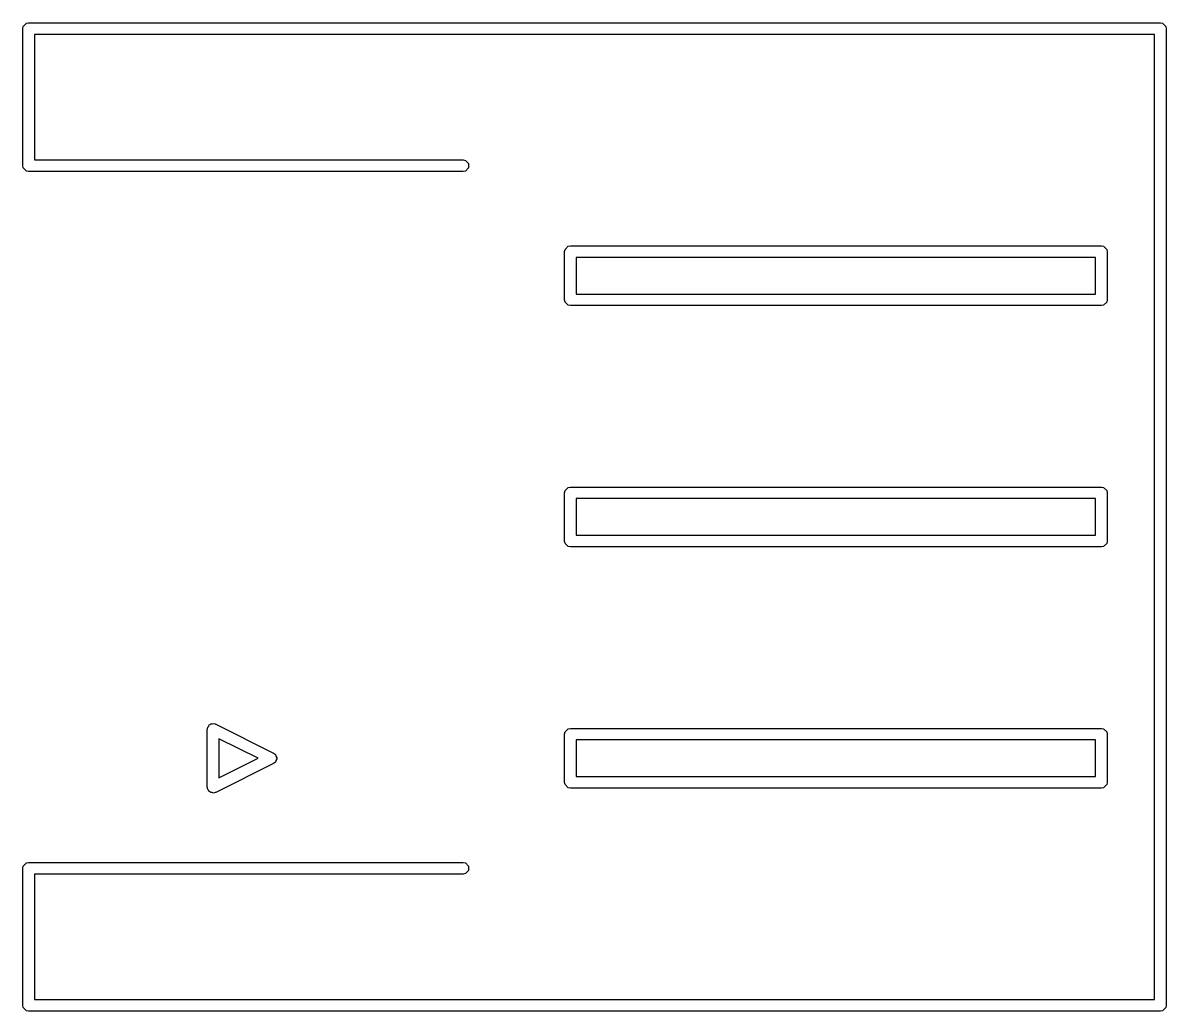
# Model space of a CAD drawing. Header units: inches. Extents: x 1.56 to 3.89, y -5.01 to -1.23.
# Drawn here: x 3.4283 to 3.8945, y -1.6976 to -1.2945 of the extents above; entities that cross this region are included whole.
import ezdxf

# ---------------------------------------------------------------- set-up
doc = ezdxf.new("R2010")
doc.units = ezdxf.units.IN
doc.header["$MEASUREMENT"] = 0
doc.layers.add('F.Silkscreen', color=41, linetype='CONTINUOUS', true_color=0xf2eda1)

msp = doc.modelspace()

# ---------------------------------------------------------------- linework, layer by layer
at = {"layer": 'F.Silkscreen', "linetype": 'CONTINUOUS'}
for p, q in [((3.42853, -1.29595), (3.4298, -1.29467)), ((3.4298, -1.29467), (3.43071, -1.29449)), ((3.43071, -1.29449), (3.89213, -1.29449)), ((3.89213, -1.29449), (3.89303, -1.29467)), ((3.89303, -1.29467), (3.89431, -1.29595)), ((3.42835, -1.29685), (3.42853, -1.29595)), ((3.42835, -1.35276), (3.42835, -1.29685)), ((3.88976, -1.29921), (3.43307, -1.29921)), ((3.43307, -1.29921), (3.43307, -1.35039)), ((3.88976, -1.49606), (3.88976, -1.29921)), ((3.89431, -1.29595), (3.89449, -1.29685)), ((3.89449, -1.29685), (3.89449, -1.49606)), ((3.43307, -1.35039), (3.60787, -1.35039)), ((3.60787, -1.35039), (3.60878, -1.35057)), ((3.60878, -1.35057), (3.61006, -1.35185)), ((3.42853, -1.35366), (3.42835, -1.35276)), ((3.4298, -1.35494), (3.42853, -1.35366)), ((3.43071, -1.35512), (3.4298, -1.35494)), ((3.60787, -1.35512), (3.43071, -1.35512)), ((3.60878, -1.35494), (3.60787, -1.35512)), ((3.61006, -1.35366), (3.60878, -1.35494)), ((3.61006, -1.35185), (3.61006, -1.35366)), ((3.64921, -1.3878), (3.64939, -1.38689)), ((3.64921, -1.40748), (3.64921, -1.3878)), ((3.64939, -1.38689), (3.65067, -1.38561)), ((3.65067, -1.38561), (3.65157, -1.38543)), ((3.65157, -1.38543), (3.86811, -1.38543)), ((3.86811, -1.38543), (3.86901, -1.38561)), ((3.86901, -1.38561), (3.87029, -1.38689)), ((3.87029, -1.38689), (3.87047, -1.3878)), ((3.87047, -1.3878), (3.87047, -1.40748)), ((3.65394, -1.39016), (3.65394, -1.40512)), ((3.86575, -1.39016), (3.65394, -1.39016)), ((3.86575, -1.40512), (3.86575, -1.39016)), ((3.64939, -1.40838), (3.64921, -1.40748)), ((3.65394, -1.40512), (3.86575, -1.40512)), ((3.87047, -1.40748), (3.87029, -1.40838)), ((3.65067, -1.40966), (3.64939, -1.40838)), ((3.65157, -1.40984), (3.65067, -1.40966)), ((3.86811, -1.40984), (3.65157, -1.40984)), ((3.86901, -1.40966), (3.86811, -1.40984)), ((3.87029, -1.40838), (3.86901, -1.40966)), ((3.64921, -1.48622), (3.64939, -1.48532)), ((3.64921, -1.50591), (3.64921, -1.48622)), ((3.64939, -1.48532), (3.65067, -1.48404)), ((3.65067, -1.48404), (3.65157, -1.48386)), ((3.65157, -1.48386), (3.86811, -1.48386)), ((3.86811, -1.48386), (3.86901, -1.48404)), ((3.86901, -1.48404), (3.87029, -1.48532)), ((3.87029, -1.48532), (3.87047, -1.48622)), ((3.87047, -1.48622), (3.87047, -1.50591)), ((3.65394, -1.48858), (3.65394, -1.50354)), ((3.86575, -1.48858), (3.65394, -1.48858)), ((3.86575, -1.50354), (3.86575, -1.48858)), ((3.88976, -1.69291), (3.88976, -1.49606)), ((3.89449, -1.49606), (3.89449, -1.69528)), ((3.65394, -1.50354), (3.86575, -1.50354)), ((3.64939, -1.50681), (3.64921, -1.50591)), ((3.65067, -1.50809), (3.64939, -1.50681)), ((3.65157, -1.50827), (3.65067, -1.50809)), ((3.86811, -1.50827), (3.65157, -1.50827)), ((3.86901, -1.50809), (3.86811, -1.50827)), ((3.87029, -1.50681), (3.86901, -1.50809)), ((3.87047, -1.50591), (3.87029, -1.50681)), ((3.50354, -1.58268), (3.50357, -1.58256)), ((3.50354, -1.6063), (3.50354, -1.58268)), ((3.50355, -1.58251), (3.50359, -1.58242)), ((3.50357, -1.58256), (3.50355, -1.58251)), ((3.50359, -1.58242), (3.50372, -1.58177)), ((3.50372, -1.58177), (3.50411, -1.58138)), ((3.50411, -1.58138), (3.50436, -1.58089)), ((3.50436, -1.58089), (3.50473, -1.58077)), ((3.50473, -1.58077), (3.505, -1.58049)), ((3.505, -1.58049), (3.50555, -1.58049)), ((3.50555, -1.58049), (3.50607, -1.58032)), ((3.50607, -1.58032), (3.50671, -1.58049)), ((3.50671, -1.58049), (3.50681, -1.58049)), ((3.50681, -1.58049), (3.50685, -1.58053)), ((3.50685, -1.58053), (3.50696, -1.58056)), ((3.50696, -1.58056), (3.53058, -1.59238)), ((3.64921, -1.58465), (3.64939, -1.58374)), ((3.64921, -1.60433), (3.64921, -1.58465)), ((3.64939, -1.58374), (3.65067, -1.58246)), ((3.65067, -1.58246), (3.65157, -1.58228)), ((3.65157, -1.58228), (3.86811, -1.58228)), ((3.86811, -1.58228), (3.86901, -1.58246)), ((3.86901, -1.58246), (3.87029, -1.58374)), ((3.87029, -1.58374), (3.87047, -1.58465)), ((3.87047, -1.58465), (3.87047, -1.60433)), ((3.52425, -1.59449), (3.50827, -1.5865)), ((3.50827, -1.5865), (3.50827, -1.60248)), ((3.65394, -1.58701), (3.65394, -1.60197)), ((3.86575, -1.58701), (3.65394, -1.58701)), ((3.86575, -1.60197), (3.86575, -1.58701)), ((3.53058, -1.59238), (3.53096, -1.59266)), ((3.53096, -1.59266), (3.53108, -1.5927)), ((3.53108, -1.5927), (3.53112, -1.59279)), ((3.53112, -1.59279), (3.53131, -1.59294)), ((3.53131, -1.59294), (3.53155, -1.59365)), ((3.53155, -1.59365), (3.53188, -1.59432)), ((3.53058, -1.5966), (3.50696, -1.60841)), ((3.50827, -1.60248), (3.52425, -1.59449)), ((3.53096, -1.59631), (3.53058, -1.5966)), ((3.53108, -1.59627), (3.53096, -1.59631)), ((3.53112, -1.59619), (3.53108, -1.59627)), ((3.53131, -1.59604), (3.53112, -1.59619)), ((3.53155, -1.59533), (3.53131, -1.59604)), ((3.53188, -1.59466), (3.53155, -1.59533)), ((3.53188, -1.59432), (3.53183, -1.59449)), ((3.53183, -1.59449), (3.53188, -1.59466)), ((3.65394, -1.60197), (3.86575, -1.60197)), ((3.50357, -1.60642), (3.50354, -1.6063)), ((3.50355, -1.60647), (3.50357, -1.60642)), ((3.50359, -1.60656), (3.50355, -1.60647)), ((3.50372, -1.6072), (3.50359, -1.60656)), ((3.50411, -1.60759), (3.50372, -1.6072)), ((3.50436, -1.60808), (3.50411, -1.60759)), ((3.50473, -1.60821), (3.50436, -1.60808)), ((3.64939, -1.60523), (3.64921, -1.60433)), ((3.65067, -1.60651), (3.64939, -1.60523)), ((3.65157, -1.60669), (3.65067, -1.60651)), ((3.86811, -1.60669), (3.65157, -1.60669)), ((3.86901, -1.60651), (3.86811, -1.60669)), ((3.87029, -1.60523), (3.86901, -1.60651)), ((3.87047, -1.60433), (3.87029, -1.60523)), ((3.505, -1.60848), (3.50473, -1.60821)), ((3.50555, -1.60848), (3.505, -1.60848)), ((3.50607, -1.60866), (3.50555, -1.60848)), ((3.50671, -1.60848), (3.50607, -1.60866)), ((3.50681, -1.60848), (3.50671, -1.60848)), ((3.50685, -1.60844), (3.50681, -1.60848)), ((3.50696, -1.60841), (3.50685, -1.60844)), ((3.42835, -1.63937), (3.42853, -1.63847)), ((3.42835, -1.69528), (3.42835, -1.63937)), ((3.42853, -1.63847), (3.4298, -1.63719)), ((3.4298, -1.63719), (3.43071, -1.63701)), ((3.43071, -1.63701), (3.60787, -1.63701)), ((3.60787, -1.63701), (3.60878, -1.63719)), ((3.60878, -1.63719), (3.61006, -1.63847)), ((3.61006, -1.64027), (3.60878, -1.64155)), ((3.61006, -1.63847), (3.61006, -1.64027)), ((3.60787, -1.64173), (3.43307, -1.64173)), ((3.43307, -1.64173), (3.43307, -1.69291)), ((3.60878, -1.64155), (3.60787, -1.64173)), ((3.42853, -1.69618), (3.42835, -1.69528)), ((3.4298, -1.69746), (3.42853, -1.69618)), ((3.43307, -1.69291), (3.88976, -1.69291)), ((3.89431, -1.69618), (3.89303, -1.69746)), ((3.89449, -1.69528), (3.89431, -1.69618)), ((3.43071, -1.69764), (3.4298, -1.69746)), ((3.89213, -1.69764), (3.43071, -1.69764)), ((3.89303, -1.69746), (3.89213, -1.69764))]:
    msp.add_line(p, q, dxfattribs=at)

doc.saveas('drawing.dxf')
